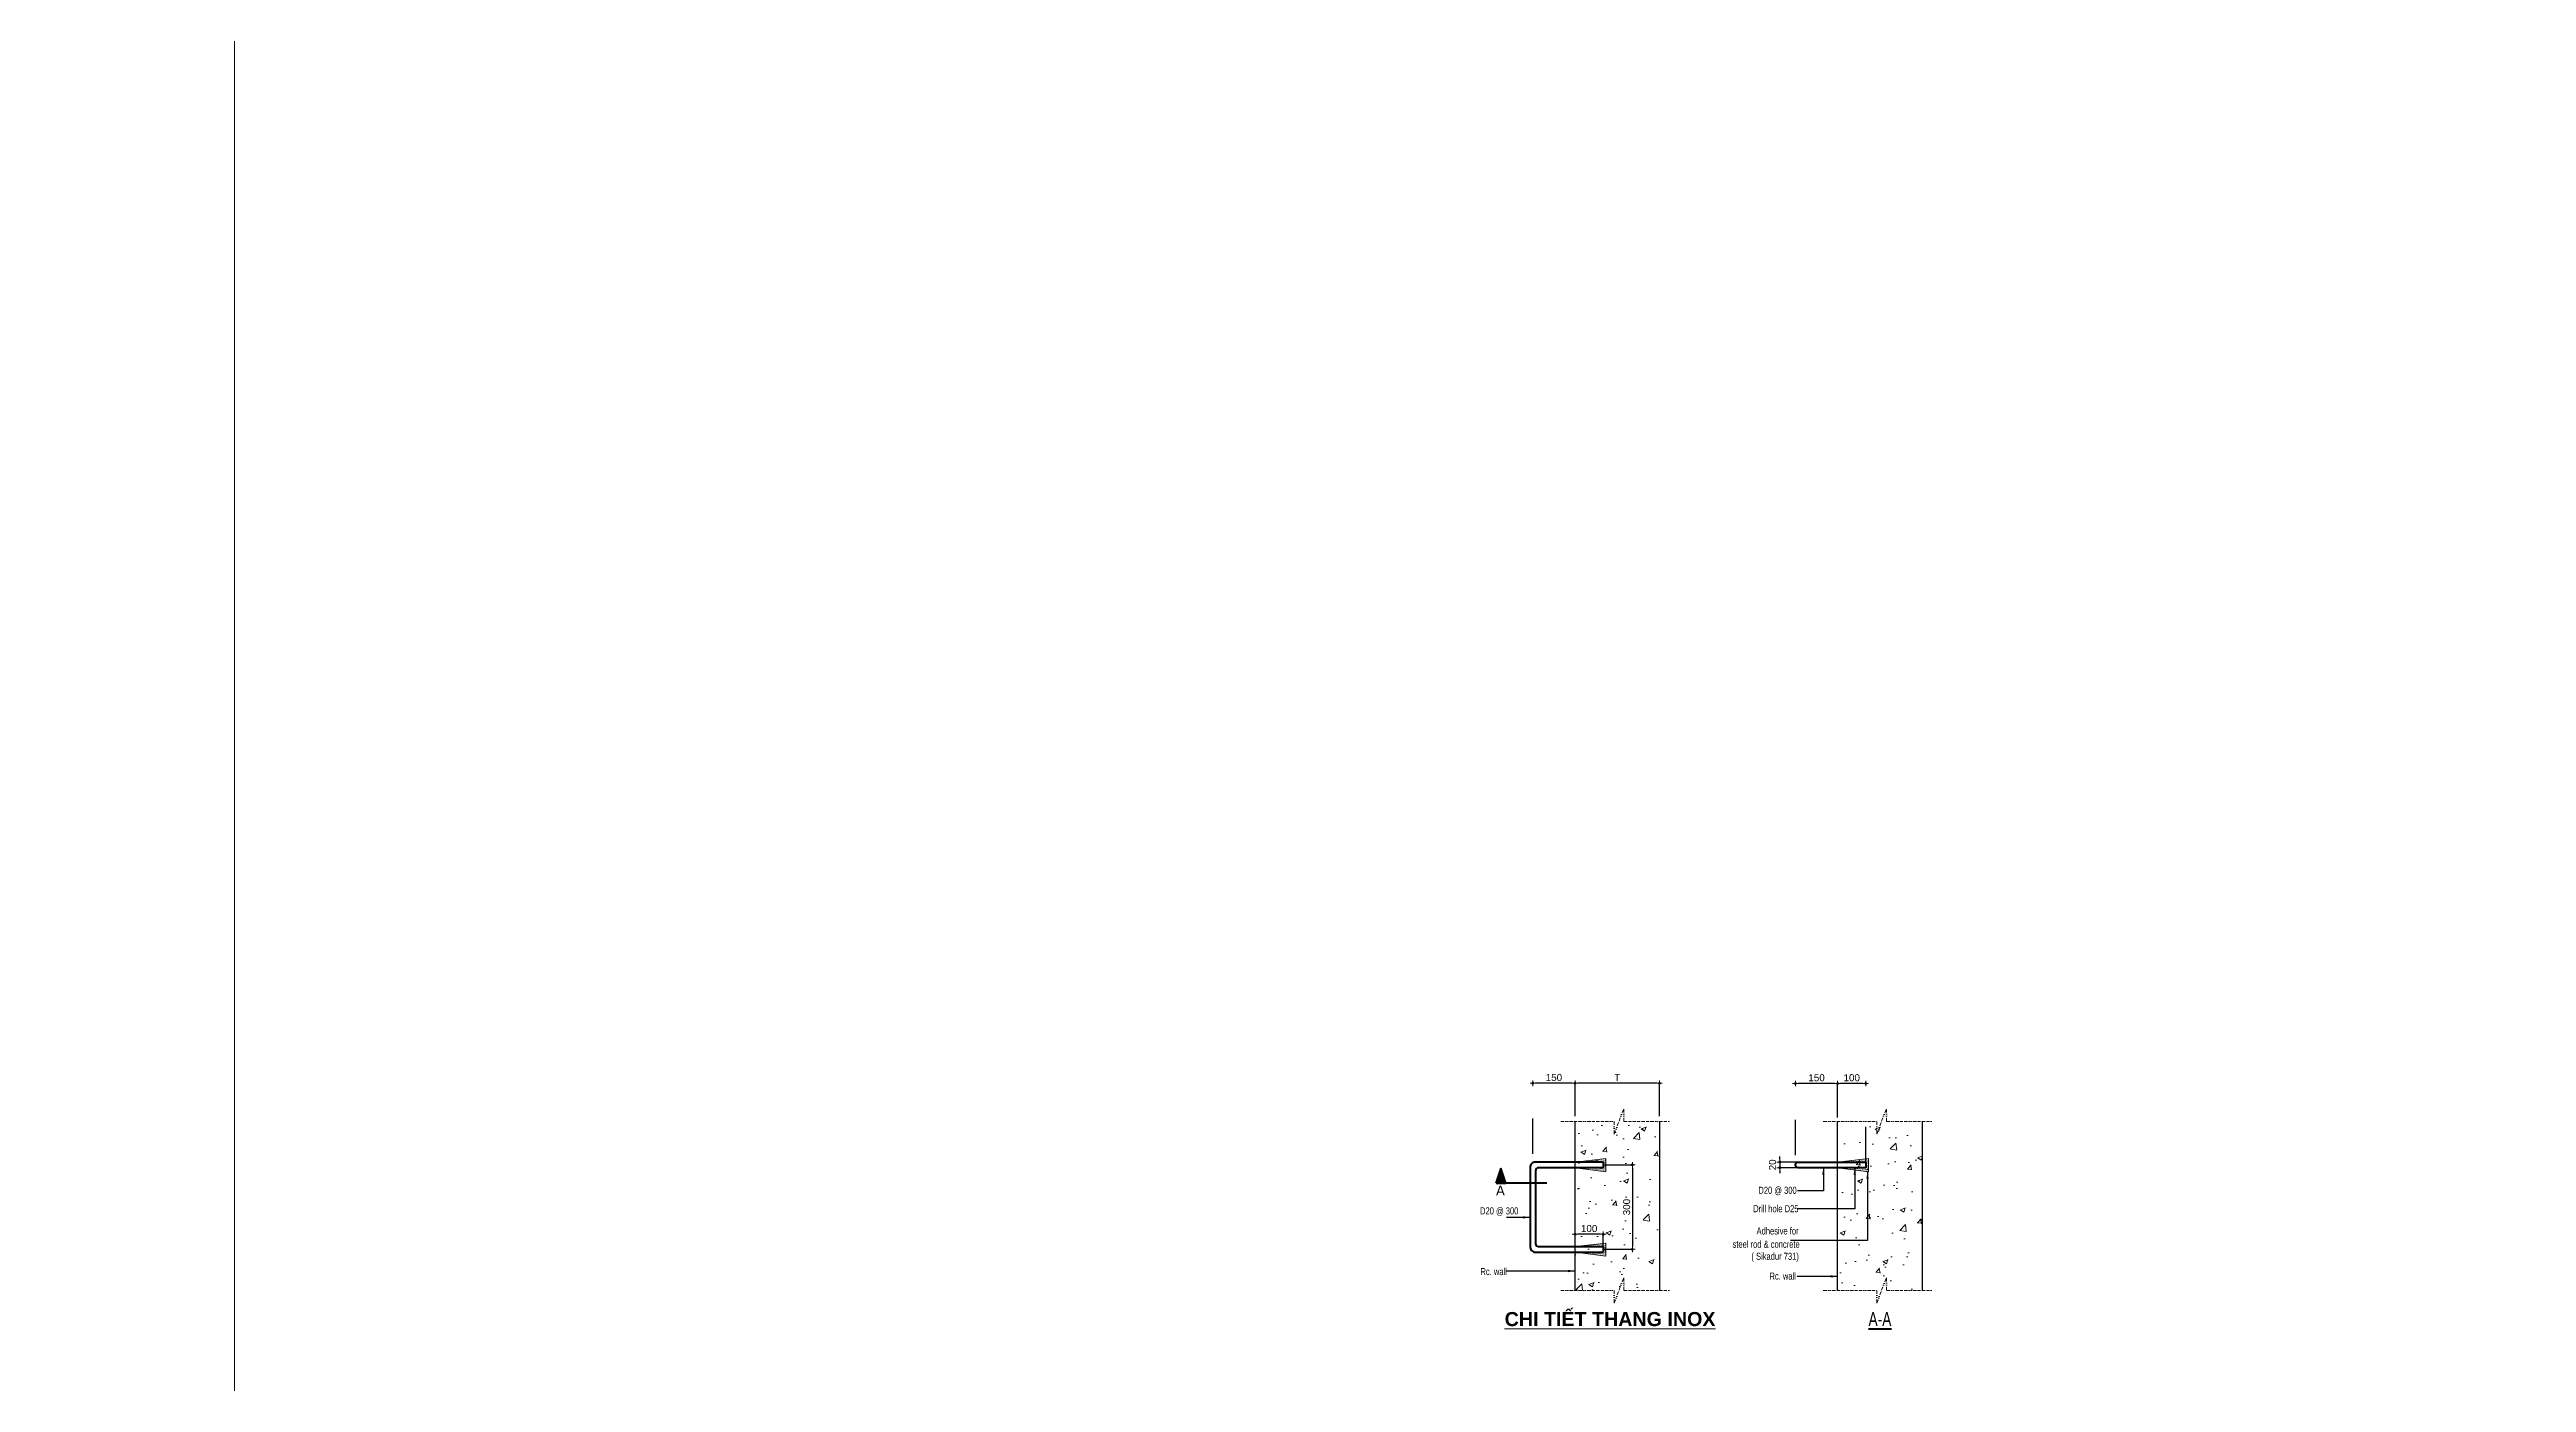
# Model space of a CAD drawing. Header units: millimetres. Extents: x -3021235 to -2791292, y 574414 to 656108.
# Drawn here: x -3001346 to -2992548, y 640602 to 645336 of the extents above; entities that cross this region are included whole.
import ezdxf
from ezdxf.enums import TextEntityAlignment as Align
from ezdxf.xclip import XClip

# ---------------------------------------------------------------- set-up
doc = ezdxf.new("R2010")
doc.units = ezdxf.units.MM
doc.header["$LTSCALE"] = 100
doc.header["$MEASUREMENT"] = 0
for name, pattern in [('A8-Chi tiet ramp doc$0$Grid Level$0$Center101', [13, 10, -1, 1, -1]), ('DIVIDE2', [0.625, 0.25, -0.125, 0, -0.125, 0, -0.125]), ('HIDDEN5', [2.8375, 1.25, -1.5875])]:
    doc.linetypes.add(name, pattern=pattern)
doc.layers.get('0').update_dxf_attribs({"lineweight": 9})
doc.layers.get('Defpoints').update_dxf_attribs({"color": 254, "lineweight": 0})
for name, color, linetype, lineweight in [("'S_General_Dim_1", 1, 'Continuous', 18), ("'S_General_Divide_1 Thin", 1, 'DIVIDE2', 18), ("'S_General_Divide_3 Intermediate", 3, 'DIVIDE2', 40), ("'S_General_Hatch_8", 252, 'Continuous', 9), ("'S_General_Text_2_Normal", 2, 'Continuous', 25), ("'S_General_Text_3_Member name", 3, 'Continuous', 35), ("'S_General_Text_6_Title", 6, 'Continuous', 50), ("'S_Reinfor_Cont_4_Foundation", 4, 'Continuous', 40), ('CHG_XX_Cot_Ham 1$0$Ap0311_H', 8, 'Continuous', 15), ('CHG_XX_Cot_Ham 2$0$NS-Pier-H2', 150, 'Continuous', 13), ('CHG_XX_Damsan_Ham 1$0$DGIONG', 4, 'Continuous', 13), ('CHG_XX_Damsan_Ham 2$0$CHG_XX_Damsan_Ham 2$0$DBAO', 3, 'Continuous', 13), ('CHG_XX_Damsan_Ham 2$0$CHG_XX_Damsan_Ham 2$0$mach ngung thi cong', 6, 'Continuous', 13), ('CHG_XX_Damsan_Ham 2$0$HATCH', 154, 'Continuous', 9)]:
    doc.layers.add(name, color=color, linetype=linetype, lineweight=lineweight)
doc.layers.add('A-Site_Traffic', color=2, linetype='Continuous')
doc.layers.add('A8-Chi tiet ramp doc$0$Grid Level$0$Podium Grid Line', color=251, linetype='A8-Chi tiet ramp doc$0$Grid Level$0$Center101')
doc.styles.add('ARIAL', font='ARIALN.TTF')
doc.styles.add('ArialB', font='arialbd.ttf')
doc.styles.add('DISOCP', font='disocp.shx')
doc.styles.add('ISOCP', font='isocp.shx')
doc.styles.get("Standard").update_dxf_attribs({"font": 'arial.ttf'})
doc.dimstyles.new('RHE_10', dxfattribs={"dimscale": 10, "dimtxt": 2.5, "dimasz": 1, "dimexe": 0, "dimexo": 0, "dimgap": 0.75, "dimtad": 1, "dimdec": 0, "dimzin": 9, "dimdsep": 46, "dimtxsty": 'ISOCP', "dimblk1": 'DIMDOT', "dimblk2": 'DIMDOT', "dimsah": 1, "dimcen": 2, "dimdle": 3, "dimclre": 8, "dimclrt": 2, "dimadec": 0, "dimazin": 0, "dimtfac": 1, "dimtdec": 0, "dimtix": 1, "dimtmove": 2, "dimatfit": 3, "dimldrblk": 'DIMPIJL', "dimfxl": 1, "dimtvp": 1.8, "dimtolj": 1, "dimtzin": 0, "dimarcsym": 0})
doc.dimstyles.new('RHE_10a', dxfattribs={"dimscale": 10, "dimtxt": 2.5, "dimasz": 1, "dimexe": 0, "dimexo": 0, "dimgap": 0.75, "dimtad": 1, "dimdec": 0, "dimrnd": 5, "dimzin": 9, "dimdsep": 46, "dimtxsty": 'Standard', "dimblk1": 'DIMDOT', "dimblk2": 'DIMDOT', "dimsah": 1, "dimcen": 2, "dimdle": 3, "dimclre": 8, "dimclrt": 2, "dimadec": 0, "dimazin": 0, "dimtfac": 1, "dimtdec": 0, "dimtix": 1, "dimtmove": 2, "dimatfit": 3, "dimldrblk": 'DIMPIJL', "dimfxl": 1, "dimtvp": 1.8, "dimtolj": 1, "dimtzin": 0, "dimarcsym": 0})

# ---------------------------------------------------------------- blocks, each defined once
blk = doc.blocks.new('CHG_XX_Cot_Ham 2')
at = {"layer": 'CHG_XX_Cot_Ham 2$0$NS-Pier-H2'}
h = blk.add_hatch(color=256, dxfattribs=at)
h.dxf.hatch_style = 1
h.paths.add_polyline_path([(99639.2, 163400), (-10900, 163400), (-10900, 85450), (-300, 85450), (-300, 84050), (32350, 84050), (32350, -9000), (103575.5, -9000), (106050, -6022), (106050, 158254.3)])
h.paths.add_polyline_path([(99533.7, 163100), (105750, 158110.4), (105750, 90450), (105650, 90450), (105750, 90450), (105750, 13850), (105750, 13722.3), (105750, -5913.6), (103434.7, -8700), (93599.8, -8700), (93299.8, -8700), (32650, -8700), (32650, 84350), (0, 84350), (0, 85750), (-10600, 85750), (-10600, 163100), (93600, 163100)], flags=16)
blk = doc.blocks.new('CHG_XX_Damsan_Ham 2', base_point=(3089255.9, -609981))
at = {"layer": 'CHG_XX_Damsan_Ham 2$0$CHG_XX_Damsan_Ham 2$0$mach ngung thi cong'}
blk.add_lwpolyline([(23700, 90147.8), (-100, 90150), (-100, 153400), (99650, 153400), (99650, 71950), (75851.5, 71950), (75851.5, 88800), (75851.5, 88800), (75851.5, 129600), (23700, 129600)], close=True, dxfattribs=at)
at = {"layer": 'CHG_XX_Damsan_Ham 2$0$CHG_XX_Damsan_Ham 2$0$DBAO'}
blk.add_blockref('CHG_XX_Cot_Ham 2', (0, 0), dxfattribs=at)
at = {"layer": 'CHG_XX_Damsan_Ham 2$0$HATCH'}
blk.add_blockref('CHG_XX_Cot_Ham 2', (0, 0), dxfattribs=at)
blk = doc.blocks.new('DIMDOT')
for p, q in [((1, 0), (-1, 0)), ((0, -1), (0, 1))]:
    blk.add_line(p, q)
at = {"const_width": 0.5}
blk.add_lwpolyline([(-0.25, 0, 1), (0.25, 0, 1)], format="xyb", close=True, dxfattribs=at)
blk = doc.blocks.new('*D306')
at = {"layer": "'S_General_Dim_1", "color": 8, "linetype": 'HIDDEN5', "lineweight": -2, "transparency": 16777216}
for p, q in [((-2995827.2, 641374.5), (-2995723.7, 641374.5)), ((-2995827.2, 641074.5), (-2995723.7, 641074.5))]:
    blk.add_line(p, q, dxfattribs=at)
at = {"layer": "'S_General_Dim_1", "color": 0, "lineweight": -2, "transparency": 16777216}
blk.add_line((-2995723.7, 641364.5), (-2995723.7, 641084.5), dxfattribs=at)
at = {"layer": 'Defpoints', "color": 0, "transparency": 16777216}
for p in [(-2995827.2, 641374.5), (-2995827.2, 641074.5), (-2995723.7, 641074.5)]:
    blk.add_point(p, dxfattribs=at)
at = {"layer": "'S_General_Dim_1", "color": 0, "lineweight": -2, "transparency": 16777216, "xscale": 10, "yscale": 10, "zscale": 10}
for p, rotation in [((-2995723.7, 641374.5), 90), ((-2995723.7, 641074.5), 270)]:
    blk.add_blockref('DIMDOT', p, dxfattribs=dict(at, rotation=rotation))
at = {"layer": "'S_General_Dim_1", "color": 2, "transparency": 16777216, "insert": (-2995743.9, 641224.5), "char_height": 25, "attachment_point": 5, "rotation": 90}
blk.add_mtext('\\A1;300', dxfattribs=at)
blk = doc.blocks.new('DIMPIJL')
at = {"linetype": 'ByBlock'}
blk.add_solid([(-2.5, 0.42), (-2.5, -0.42), (0, 0)], dxfattribs=at)
blk = doc.blocks.new('*D307')
at = {"layer": "'S_General_Dim_1", "color": 8, "linetype": 'HIDDEN5', "lineweight": -2, "transparency": 16777216}
for p, q in [((-2995927.2, 641547.1), (-2995927.2, 641664.5)), ((-2995627.2, 641547.1), (-2995627.2, 641664.5))]:
    blk.add_line(p, q, dxfattribs=at)
at = {"layer": "'S_General_Dim_1", "color": 0, "lineweight": -2, "transparency": 16777216}
blk.add_line((-2995637.2, 641664.5), (-2995917.2, 641664.5), dxfattribs=at)
at = {"layer": 'Defpoints', "color": 0, "transparency": 16777216}
for p in [(-2995927.2, 641664.5), (-2995927.2, 641547.1), (-2995627.2, 641547.1)]:
    blk.add_point(p, dxfattribs=at)
at = {"layer": "'S_General_Dim_1", "color": 0, "lineweight": -2, "transparency": 16777216, "xscale": 10, "yscale": 10, "zscale": 10, "rotation": 180}
blk.add_blockref('DIMDOT', (-2995927.2, 641664.5), dxfattribs=at)
at = {"layer": "'S_General_Dim_1", "color": 0, "lineweight": -2, "transparency": 16777216, "xscale": 10, "yscale": 10, "zscale": 10}
blk.add_blockref('DIMDOT', (-2995627.2, 641664.5), dxfattribs=at)
at = {"layer": "'S_General_Dim_1", "color": 2, "transparency": 16777216, "insert": (-2995777.2, 641684.5), "char_height": 25, "attachment_point": 5}
blk.add_mtext('\\A1;T', dxfattribs=at)
blk = doc.blocks.new('*D308')
at = {"layer": "'S_General_Dim_1", "color": 8, "linetype": 'HIDDEN5', "lineweight": -2, "transparency": 16777216}
for p, q in [((-2996077.2, 641413.8), (-2996077.2, 641664.5)), ((-2995927.2, 641547.1), (-2995927.2, 641664.5))]:
    blk.add_line(p, q, dxfattribs=at)
at = {"layer": "'S_General_Dim_1", "color": 0, "lineweight": -2, "transparency": 16777216}
blk.add_line((-2995937.2, 641664.5), (-2996067.2, 641664.5), dxfattribs=at)
at = {"layer": 'Defpoints', "color": 0, "transparency": 16777216}
for p in [(-2996077.2, 641664.5), (-2995927.2, 641547.1), (-2996077.2, 641413.8)]:
    blk.add_point(p, dxfattribs=at)
at = {"layer": "'S_General_Dim_1", "color": 0, "lineweight": -2, "transparency": 16777216, "xscale": 10, "yscale": 10, "zscale": 10, "rotation": 180}
blk.add_blockref('DIMDOT', (-2996077.2, 641664.5), dxfattribs=at)
at = {"layer": "'S_General_Dim_1", "color": 0, "lineweight": -2, "transparency": 16777216, "xscale": 10, "yscale": 10, "zscale": 10}
blk.add_blockref('DIMDOT', (-2995927.2, 641664.5), dxfattribs=at)
at = {"layer": "'S_General_Dim_1", "color": 2, "transparency": 16777216, "insert": (-2996002.2, 641684.8), "char_height": 25, "attachment_point": 5}
blk.add_mtext('\\A1;150', dxfattribs=at)
blk = doc.blocks.new('*D309')
at = {"layer": "'S_General_Dim_1", "color": 8, "linetype": 'HIDDEN5', "lineweight": -2, "transparency": 16777216}
for p, q in [((-2995927.2, 641084.5), (-2995927.2, 641127.8)), ((-2995827.2, 641084.5), (-2995827.2, 641127.8))]:
    blk.add_line(p, q, dxfattribs=at)
at = {"layer": "'S_General_Dim_1", "color": 0, "lineweight": -2, "transparency": 16777216}
blk.add_line((-2995837.2, 641127.8), (-2995917.2, 641127.8), dxfattribs=at)
at = {"layer": 'Defpoints', "color": 0, "transparency": 16777216}
for p in [(-2995927.2, 641127.8), (-2995927.2, 641084.5), (-2995827.2, 641084.5)]:
    blk.add_point(p, dxfattribs=at)
at = {"layer": "'S_General_Dim_1", "color": 0, "lineweight": -2, "transparency": 16777216, "xscale": 10, "yscale": 10, "zscale": 10, "rotation": 180}
blk.add_blockref('DIMDOT', (-2995927.2, 641127.8), dxfattribs=at)
at = {"layer": "'S_General_Dim_1", "color": 0, "lineweight": -2, "transparency": 16777216, "xscale": 10, "yscale": 10, "zscale": 10}
blk.add_blockref('DIMDOT', (-2995827.2, 641127.8), dxfattribs=at)
at = {"layer": "'S_General_Dim_1", "color": 2, "transparency": 16777216, "insert": (-2995877.2, 641148.1), "char_height": 25, "attachment_point": 5}
blk.add_mtext('\\A1;100', dxfattribs=at)
blk = doc.blocks.new('*D303')
at = {"layer": "'S_General_Dim_1", "color": 8, "linetype": 'HIDDEN5', "lineweight": -2, "transparency": 16777216}
for p, q in [((-2994994.4, 641542.5), (-2994994.4, 641663.5)), ((-2994894.4, 641384.5), (-2994894.4, 641663.5))]:
    blk.add_line(p, q, dxfattribs=at)
at = {"layer": "'S_General_Dim_1", "color": 0, "lineweight": -2, "transparency": 16777216}
blk.add_line((-2994904.4, 641663.5), (-2994984.4, 641663.5), dxfattribs=at)
at = {"layer": 'Defpoints', "color": 0, "transparency": 16777216}
for p in [(-2994994.4, 641663.5), (-2994994.4, 641542.5), (-2994894.4, 641384.5)]:
    blk.add_point(p, dxfattribs=at)
at = {"layer": "'S_General_Dim_1", "color": 0, "lineweight": -2, "transparency": 16777216, "xscale": 10, "yscale": 10, "zscale": 10, "rotation": 180}
blk.add_blockref('DIMDOT', (-2994994.4, 641663.5), dxfattribs=at)
at = {"layer": "'S_General_Dim_1", "color": 0, "lineweight": -2, "transparency": 16777216, "xscale": 10, "yscale": 10, "zscale": 10}
blk.add_blockref('DIMDOT', (-2994894.4, 641663.5), dxfattribs=at)
at = {"layer": "'S_General_Dim_1", "color": 2, "transparency": 16777216, "insert": (-2994944.4, 641683.8), "char_height": 25, "attachment_point": 5}
blk.add_mtext('\\A1;100', dxfattribs=at)
blk = doc.blocks.new('*D304')
at = {"layer": "'S_General_Dim_1", "color": 8, "linetype": 'HIDDEN5', "lineweight": -2, "transparency": 16777216}
for p, q in [((-2995144.4, 641409.2), (-2995144.4, 641663.5)), ((-2994994.4, 641542.5), (-2994994.4, 641663.5))]:
    blk.add_line(p, q, dxfattribs=at)
at = {"layer": "'S_General_Dim_1", "color": 0, "lineweight": -2, "transparency": 16777216}
blk.add_line((-2995004.4, 641663.5), (-2995134.4, 641663.5), dxfattribs=at)
at = {"layer": 'Defpoints', "color": 0, "transparency": 16777216}
for p in [(-2995144.4, 641663.5), (-2994994.4, 641542.5), (-2995144.4, 641409.2)]:
    blk.add_point(p, dxfattribs=at)
at = {"layer": "'S_General_Dim_1", "color": 0, "lineweight": -2, "transparency": 16777216, "xscale": 10, "yscale": 10, "zscale": 10, "rotation": 180}
blk.add_blockref('DIMDOT', (-2995144.4, 641663.5), dxfattribs=at)
at = {"layer": "'S_General_Dim_1", "color": 0, "lineweight": -2, "transparency": 16777216, "xscale": 10, "yscale": 10, "zscale": 10}
blk.add_blockref('DIMDOT', (-2994994.4, 641663.5), dxfattribs=at)
at = {"layer": "'S_General_Dim_1", "color": 2, "transparency": 16777216, "insert": (-2995069.4, 641683.8), "char_height": 25, "attachment_point": 5}
blk.add_mtext('\\A1;150', dxfattribs=at)
blk = doc.blocks.new('*D305')
at = {"layer": "'S_General_Dim_1", "color": 0, "lineweight": -2, "transparency": 16777216}
for p, q in [((-2995200, 641394.5), (-2995200, 641404.5)), ((-2995200, 641384.5), (-2995200, 641364.5)), ((-2995200, 641354.5), (-2995200, 641344.5))]:
    blk.add_line(p, q, dxfattribs=at)
at = {"layer": "'S_General_Dim_1", "color": 8, "linetype": 'HIDDEN5', "lineweight": -2, "transparency": 16777216}
for p, q in [((-2995134.4, 641384.5), (-2995200, 641384.5)), ((-2995134.4, 641364.5), (-2995200, 641364.5))]:
    blk.add_line(p, q, dxfattribs=at)
at = {"layer": 'Defpoints', "color": 0, "transparency": 16777216}
for p in [(-2995200, 641364.5), (-2995134.4, 641384.5), (-2995134.4, 641364.5)]:
    blk.add_point(p, dxfattribs=at)
at = {"layer": "'S_General_Dim_1", "color": 0, "lineweight": -2, "transparency": 16777216, "xscale": 10, "yscale": 10, "zscale": 10}
for p, rotation in [((-2995200, 641384.5), 270), ((-2995200, 641364.5), 90)]:
    blk.add_blockref('DIMDOT', p, dxfattribs=dict(at, rotation=rotation))
at = {"layer": "'S_General_Dim_1", "color": 2, "transparency": 16777216, "insert": (-2995225.7, 641374.5), "char_height": 25, "attachment_point": 5, "rotation": 90}
blk.add_mtext('\\A1;20', dxfattribs=at)
blk = doc.blocks.new('Skname1')
at = {"layer": "'S_General_Text_2_Normal"}
for tag, p, height in [('%%UDETAILTITLE1', (-12, 1002), 600), ('%%UDETAILTITLE2', (0, 0), 600), ('DETAILTITLE3', (500, -651), 300)]:
    blk.add_attdef(tag, p, '', height=height, dxfattribs=at)
for tag, p in [('SCALE1', (519, -972)), ('SCALE2', (519, -1497))]:
    blk.add_attdef(tag, text='', height=250, dxfattribs=at).set_placement(p, align=Align.MIDDLE_LEFT)
blk = doc.blocks.new('dsn_looo')
at = {"layer": "'S_General_Divide_3 Intermediate", "linetype": 'DIVIDE2'}
blk.add_line((-17.11, 0), (-0.75, 0), dxfattribs=at)
at = {"layer": "'S_General_Divide_3 Intermediate"}
blk.add_lwpolyline([(0.99, 0), (-2.48, 0), (-0.73, 5.25), (1.02, 0)], dxfattribs=at)
at = {"layer": "'S_General_Hatch_8", "color": 252}
blk.add_lwpolyline([(-0.73, 0, 3.5, 0, 0), (-0.73, 5.25, 0, 0, 0)], format="xyseb", dxfattribs=at)
blk = doc.blocks.new('CHG_XX_Cot_Ham 1')
at = {"layer": 'CHG_XX_Cot_Ham 1$0$Ap0311_H'}
h = blk.add_hatch(color=256, dxfattribs=at)
h.dxf.hatch_style = 1
h.paths.add_polyline_path([(99639.2, 163400), (-10900, 163400), (-10900, 85450), (-300, 85450), (-300, 84050), (32350, 84050), (32350, -9000), (103575.5, -9000), (106050, -6022), (106050, 158254.3)])
h.paths.add_polyline_path([(99533.7, 163100), (105750, 158110.4), (105750, 90450), (105650, 90450), (105650, 90450), (105750, 90450), (105750, 13850), (105750, 13825.9), (105750, -5913.6), (103434.7, -8700), (93600, -8700), (32650, -8700), (32650, 84350), (0, 84350), (0, 85750), (-10600, 85750), (-10600, 163100), (93600, 163100)], flags=16)
blk = doc.blocks.new('CHG_XX_Damsan_Ham 1', base_point=(3089255.9, -609981))
at = {"layer": 'CHG_XX_Damsan_Ham 1$0$DGIONG'}
blk.add_blockref('CHG_XX_Cot_Ham 1', (0, 0), dxfattribs=at)

msp = doc.modelspace()

# ---------------------------------------------------------------- hatches: boundary and pattern name
at = {"layer": "'S_General_Hatch_8"}
h = msp.add_hatch(dxfattribs=at)
h.set_pattern_fill('AR-CONC', color=8, style=0)
h.set_pattern_definition([(50, (-3267880.98, 685901.59), (182.18467, -15.939086), [19.05, -209.55]), (355, (-3267880.98, 685901.59), (-35.24283, 191.05664), [15.24, -167.64]), (100.451, (-3267865.8, 685900.26), (146.9425, 175.11669), [16.19, -178.09]), (46.1842, (-3267880.98, 685952.39), (271.07904, -42.04233), [28.575, -314.325]), (96.6356, (-3267858.4, 685948.88), (237.40423, 247.42556), [24.285, -267.135]), (351.184, (-3267880.98, 685952.4), (237.4046, 247.42512), [22.86, -251.46]), (21, (-3267855.58, 685939.69), (151.61488, -102.26552), [19.05, -209.55]), (326, (-3267855.58, 685939.69), (61.80203, 184.18797), [15.24, -167.64]), (71.4514, (-3267842.95, 685931.17), (213.41649, 81.92286), [16.19, -178.09]), (37.5, (-3267880.984, 685901.59), (3.088603, 84.555039), [0, -165.608, 0, -170.18, 0, -168.275]), (7.5, (-3267880.98, 685901.59), (66.819663, 100.180575), [0, -97.028, 0, -161.798, 0, -64.135]), (327.5, (-3267937.626, 685901.59), (135.590595, -5.728744), [0, -63.5, 0, -198.12, 0, -262.89]), (317.5, (-3267963.03, 685901.59), (148.12918, 25.42649), [0, -82.55, 0, -131.572, 0, -186.69])])
h.paths.add_polyline_path([(-2995627.2, 640928.7), (-2995754.3, 640928.7), (-2995754.3, 640972.8), (-2995771.4, 640928.7), (-2995927.2, 640928.7), (-2995927.2, 641528.7), (-2995787.9, 641528.7), (-2995787.9, 641483.5), (-2995771.4, 641528.7), (-2995627.2, 641528.7)])
h = msp.add_hatch(dxfattribs=at)
h.set_pattern_fill('AR-CONC', color=8, style=0)
h.set_pattern_definition([(50, (-3265376.34, 685901.59), (182.18467, -15.939086), [19.05, -209.55]), (355, (-3265376.34, 685901.59), (-35.24283, 191.05664), [15.24, -167.64]), (100.451, (-3265361.15, 685900.26), (146.9425, 175.11669), [16.19, -178.09]), (46.1842, (-3265376.34, 685952.39), (271.07904, -42.04233), [28.575, -314.325]), (96.6356, (-3265353.75, 685948.88), (237.40423, 247.42556), [24.285, -267.135]), (351.184, (-3265376.34, 685952.4), (237.4046, 247.42512), [22.86, -251.46]), (21, (-3265350.94, 685939.69), (151.61488, -102.26552), [19.05, -209.55]), (326, (-3265350.94, 685939.69), (61.80203, 184.18797), [15.24, -167.64]), (71.4514, (-3265338.3, 685931.17), (213.41649, 81.92286), [16.19, -178.09]), (37.5, (-3265376.336, 685901.59), (3.088603, 84.555039), [0, -165.608, 0, -170.18, 0, -168.275]), (7.5, (-3265376.34, 685901.59), (66.819663, 100.180575), [0, -97.028, 0, -161.798, 0, -64.135]), (327.5, (-3265432.98, 685901.59), (135.590595, -5.728744), [0, -63.5, 0, -198.12, 0, -262.89]), (317.5, (-3265458.38, 685901.59), (148.12918, 25.42649), [0, -82.55, 0, -131.572, 0, -186.69])])
h.paths.add_polyline_path([(-2994694.4, 640928.7), (-2994821.5, 640928.7), (-2994821.5, 640972.8), (-2994838.6, 640928.7), (-2994994.4, 640928.7), (-2994994.4, 641528.7), (-2994855.1, 641528.7), (-2994855.1, 641483.5), (-2994838.6, 641528.7), (-2994694.4, 641528.7)])
h = msp.add_hatch(dxfattribs=at)
h.set_pattern_fill('AR-SAND', color=8, scale=0.1, style=0)
h.set_pattern_definition([(37.5, (-3269184.3386, 685901.587), (-0.16000313, 4.894132373), [0, -3.8608, 0, -4.318, 0, -4.1275]), (7.5, (-3269184.3386, 685901.587), (4.49523283, 7.168251), [0, -2.0828, 0, -3.4798, 0, -1.3335]), (327.5, (-3269187.463, 685901.587), (7.9099237, 0.01437185), [0, -1.27, 0, -4.572, 0, -5.969]), (317.5, (-3269187.463, 685901.587), (7.63556452, 2.22929323), [0, -0.635, 0, -2.9972, 0, -3.429])])
h.paths.add_polyline_path([(-2995827.2, 641384.5), (-2995927.2, 641384.5), (-2995817.9, 641396.7), (-2995817.9, 641350), (-2995927.2, 641364.5), (-2995827.2, 641364.5)])
h = msp.add_hatch(dxfattribs=at)
h.set_pattern_fill('AR-SAND', color=8, scale=0.1, style=0)
h.set_pattern_definition([(37.5, (-3266679.6904, 685901.587), (-0.16000313, 4.894132373), [0, -3.8608, 0, -4.318, 0, -4.1275]), (7.5, (-3266679.6904, 685901.587), (4.49523283, 7.168251), [0, -2.0828, 0, -3.4798, 0, -1.3335]), (327.5, (-3266682.8146, 685901.587), (7.9099237, 0.01437185), [0, -1.27, 0, -4.572, 0, -5.969]), (317.5, (-3266682.8146, 685901.587), (7.63556452, 2.22929323), [0, -0.635, 0, -2.9972, 0, -3.429])])
h.paths.add_polyline_path([(-2994894.4, 641384.5), (-2994994.4, 641384.5), (-2994885.1, 641396.7), (-2994885.1, 641350), (-2994994.4, 641364.5), (-2994894.4, 641364.5)])
h = msp.add_hatch(dxfattribs=at)
h.set_pattern_fill('AR-SAND', color=8, scale=0.1, style=0)
h.set_pattern_definition([(37.5, (-3269184.3386, 685601.587), (-0.16000313, 4.894132373), [0, -3.8608, 0, -4.318, 0, -4.1275]), (7.5, (-3269184.3386, 685601.587), (4.49523283, 7.168251), [0, -2.0828, 0, -3.4798, 0, -1.3335]), (327.5, (-3269187.463, 685601.587), (7.9099237, 0.01437185), [0, -1.27, 0, -4.572, 0, -5.969]), (317.5, (-3269187.463, 685601.587), (7.63556452, 2.22929323), [0, -0.635, 0, -2.9972, 0, -3.429])])
h.paths.add_polyline_path([(-2995827.2, 641084.5), (-2995927.2, 641084.5), (-2995817.9, 641096.7), (-2995817.9, 641050), (-2995927.2, 641064.5), (-2995827.2, 641064.5)])

# ---------------------------------------------------------------- linework, layer by layer
at = {"layer": "'S_General_Divide_1 Thin", "ltscale": 0.5}
for points in [[(-2995978.3, 641528.7), (-2995787.9, 641528.7), (-2995787.9, 641483.5), (-2995771.1, 641529.6), (-2995754.3, 641572.8), (-2995754.3, 641528.7), (-2995592.2, 641528.7)], [(-2995045.5, 641528.7), (-2994855.1, 641528.7), (-2994855.1, 641483.5), (-2994838.3, 641529.6), (-2994821.5, 641572.8), (-2994821.5, 641528.7), (-2994659.3, 641528.7)], [(-2995978.3, 640928.7), (-2995787.9, 640928.7), (-2995787.9, 640883.5), (-2995771.1, 640929.6), (-2995754.3, 640972.8), (-2995754.3, 640928.7), (-2995592.2, 640928.7)], [(-2995045.5, 640928.7), (-2994855.1, 640928.7), (-2994855.1, 640883.5), (-2994838.3, 640929.6), (-2994821.5, 640972.8), (-2994821.5, 640928.7), (-2994659.3, 640928.7)]]:
    msp.add_lwpolyline(points, dxfattribs=at)
at = {"layer": "'S_General_Hatch_8"}
for points in [[(-2995927.2, 641384.5), (-2995817.9, 641396.7), (-2995817.9, 641350), (-2995927.2, 641364.5)], [(-2994994.4, 641384.5), (-2994885.1, 641396.7), (-2994885.1, 641350), (-2994994.4, 641364.5)], [(-2995927.2, 641084.5), (-2995817.9, 641096.7), (-2995817.9, 641050), (-2995927.2, 641064.5)]]:
    msp.add_lwpolyline(points, dxfattribs=at)
at = {"layer": "'S_Reinfor_Cont_4_Foundation"}
for p, q in [((-2995827.2, 641384.5), (-2995827.2, 641364.5)), ((-2995827.2, 641384.5), (-2995827.2, 641364.5)), ((-2994894.4, 641384.5), (-2994894.4, 641364.5)), ((-2995827.2, 641084.5), (-2995827.2, 641064.5)), ((-2995827.2, 641084.5), (-2995827.2, 641064.5))]:
    msp.add_line(p, q, dxfattribs=at)
for points in [[(-2995827.2, 641384.5), (-2996067.2, 641384.5, 0.414214), (-2996087.2, 641364.5), (-2996087.2, 641084.5, 0.414214), (-2996067.2, 641064.5), (-2995827.2, 641064.5)], [(-2995827.2, 641364.5), (-2996057.2, 641364.5, 0.414214), (-2996067.2, 641354.5), (-2996067.2, 641094.5, 0.414214), (-2996057.2, 641084.5), (-2995827.2, 641084.5)], [(-2994894.4, 641364.5), (-2995134.4, 641364.5, -0.414214), (-2995144.4, 641374.5), (-2995144.4, 641374.5, -0.414214), (-2995134.4, 641384.5), (-2994894.4, 641384.5)]]:
    msp.add_lwpolyline(points, format="xyb", dxfattribs=at)
msp.add_lwpolyline([(-2994894.4, 641364.5), (-2995134.4, 641364.5)], dxfattribs=at)
at = {"layer": 'A-Site_Traffic'}
for p, q in [((-2995927.2, 640928.7), (-2995927.2, 641528.7)), ((-2995627.2, 641528.7), (-2995627.2, 640928.7)), ((-2994994.4, 640928.7), (-2994994.4, 641528.7)), ((-2994694.4, 641528.7), (-2994694.4, 640928.7))]:
    msp.add_line(p, q, dxfattribs=at)
at = {"layer": 'Defpoints'}
msp.add_lwpolyline([(-3000688.5, 649914.7), (-2964176, 649914.7), (-2964176, 639807.5), (-3000688.5, 639807.5)], close=True, dxfattribs=at)

# ---------------------------------------------------------------- block references
ref = msp.add_blockref('dsn_looo', (-2996198.1, 641309.9), dxfattribs=dict(xscale=-10, yscale=10, zscale=10))
ref.add_attrib('DSN', 'A', dxfattribs={"layer": "'S_General_Text_3_Member name", "color": 3, "height": 35, "style": 'DISOCP'}).set_placement((-2996192.4, 641265.9), align=Align.CENTER)
ref = msp.add_blockref('Skname1', (-2994802.6, 640801.8), dxfattribs=dict(xscale=-0.1000000000058212, yscale=0.1000000000058212, zscale=0.1000000000058212))
ref.add_attrib('DETAILTITLE1', '%%UA-A', (-2994884.8, 640801.8), dxfattribs={"layer": "'S_General_Text_6_Title", "color": 7, "height": 50, "style": 'ARIAL', "width": 0.85})
at = {"layer": 'A8-Chi tiet ramp doc$0$Grid Level$0$Podium Grid Line'}
ref = msp.add_blockref('CHG_XX_Damsan_Ham 2', (45737.8, -98770.6), dxfattribs=at)
XClip(ref).set_block_clipping_path([(93137.2532517398, 75145.4415100714), (106717.2152070859, 128458.8479890045)])
ref = msp.add_blockref('CHG_XX_Damsan_Ham 1', (62941.5, -98770.6), dxfattribs=at)
XClip(ref).set_block_clipping_path([(93170.3433262068, 75208.4113567047), (106650.0424245549, 128471.1150953922)])

# ---------------------------------------------------------------- texts
at = {"layer": "'S_General_Dim_1", "style": 'ArialB'}
msp.add_text('%%UCHI TIẾT THANG INOX', height=50, dxfattribs=at).set_placement((-2996177.3, 640801.8))
at = {"layer": "'S_General_Text_2_Normal", "style": 'ARIAL', "width": 0.9}
for s, p in [('D20 @ 300', (-2996264.6, 641198.5)), ('Drill hole D25', (-2995294.5, 641206.3)), ('D20 @ 300', (-2995276, 641271.7)), ('Adhesive for ', (-2995282.4, 641127.2)), ('steel rod & concrete', (-2995367.8, 641080)), ('( Sikadur 731)', (-2995300.7, 641037.2)), ('Rc. wall', (-2996263.2, 640982.9)), ('Rc. wall', (-2995236.5, 640966.9))]:
    msp.add_text(s, height=25, dxfattribs=at).set_placement(p)

# ---------------------------------------------------------------- dimensions: what is measured, and where the dimension line sits
at = {"layer": "'S_General_Dim_1"}
for base, p1, p2, angle, picture, middle in [((-2996077.2, 641664.5), (-2995927.2, 641547.1), (-2996077.2, 641413.8), 180, '*D308', (-2996002.2, 641684.8)), ((-2995144.4, 641663.5), (-2994994.4, 641542.5), (-2995144.4, 641409.2), 180, '*D304', (-2995069.4, 641683.8)), ((-2994994.4, 641663.5), (-2994894.4, 641384.5), (-2994994.4, 641542.5), 180, '*D303', (-2994944.4, 641683.8)), ((-2995723.7, 641074.5), (-2995827.2, 641374.5), (-2995827.2, 641074.5), 90, '*D306', (-2995743.9, 641224.5)), ((-2995927.2, 641127.8), (-2995827.2, 641084.5), (-2995927.2, 641084.5), 180, '*D309', (-2995877.2, 641148.1))]:
    dim = msp.add_linear_dim(base=base, p1=p1, p2=p2, angle=angle, dimstyle='RHE_10a', dxfattribs=at)
    dim.commit()
    dim.dimension.update_dxf_attribs({"geometry": picture, "text_midpoint": middle})
dim = msp.add_linear_dim(base=(-2995927.2, 641664.5), p1=(-2995627.2, 641547.1), p2=(-2995927.2, 641547.1), angle=180, text='T', dimstyle='RHE_10a', dxfattribs=at)
dim.commit()
dim.dimension.update_dxf_attribs({"geometry": '*D307', "text_midpoint": (-2995777.2, 641684.5)})
dim = msp.add_linear_dim(base=(-2995200, 641364.5), p1=(-2995134.4, 641384.5), p2=(-2995134.4, 641364.5), angle=90, dimstyle='RHE_10a', dxfattribs=at)
dim.commit()
dim.dimension.update_dxf_attribs({"geometry": '*D305', "text_midpoint": (-2995225.7, 641374.5), "dimtype": 160})

# ---------------------------------------------------------------- leaders
at = {"layer": "'S_General_Dim_1", "color": 1}
for points in [[(-2994888.3, 641350.5), (-2994888.3, 641105.9), (-2995161.4, 641105.9)], [(-2994933.6, 641364.5), (-2994933.6, 641218.1), (-2995138.1, 641218.1)], [(-2995045.1, 641364.5), (-2995045.1, 641281.8), (-2995136.5, 641281.8)], [(-2996087.2, 641187.9), (-2996171.1, 641187.9)], [(-2995927.2, 640997.4), (-2996171.1, 640997.4)], [(-2994994.4, 640978.4), (-2995138.6, 640978.4)]]:
    msp.add_leader(points, dimstyle='RHE_10', override={"dimgap": 0.75, "dimtad": 1, "dimtxsty": 'ARIAL', "dimclrd": 1}, dxfattribs=at)

doc.saveas('drawing.dxf')
